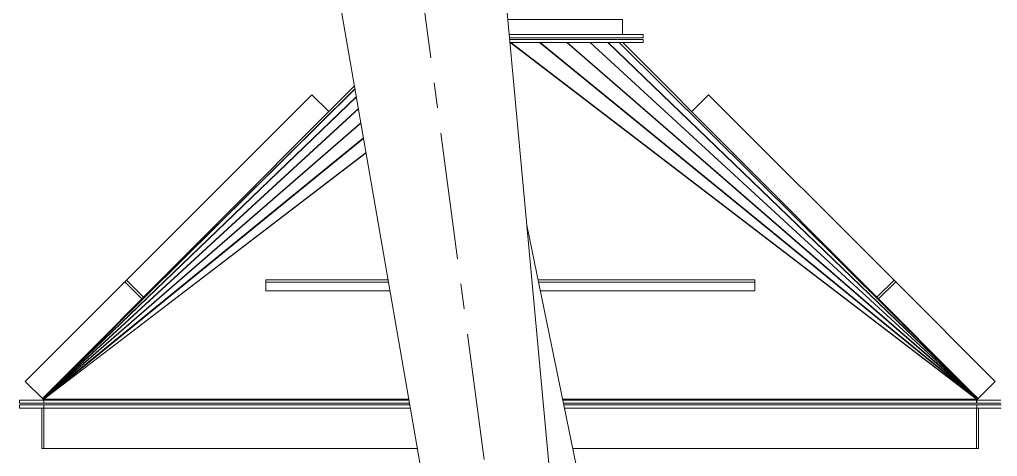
# Model space of a CAD drawing. Header units: inches. Extents: x -350577 to -266477, y -437959 to -377535.
# Drawn here: x -310869 to -308458, y -395670 to -394592 of the extents above; entities that cross this region are included whole.
import ezdxf

# ---------------------------------------------------------------- set-up
doc = ezdxf.new("R2010")
doc.units = ezdxf.units.IN
doc.header["$MEASUREMENT"] = 0
doc.linetypes.add('CENTER', pattern=[2, 1.25, -0.25, 0.25, -0.25])
doc.layers.add('CENTER       (itatec)', color=4, linetype='CENTER', lineweight=9)
doc.layers.add('ORGINAL (itatec)', color=3, linetype='Continuous', lineweight=9)

msp = doc.modelspace()

# ---------------------------------------------------------------- linework, layer by layer
at = {"layer": 'CENTER       (itatec)', "ltscale": 250}
msp.add_lwpolyline([(-309584.5, -398300.3), (-309584.5, -396772.1, 0.037829), (-309592.3, -396668.7), (-310522.8, -389653.3, -0.017952), (-310531.6, -389561.5), (-310531.6, -389561.5), (-310521.8, -386667.8)], format="xyb", dxfattribs=at)
at = {"layer": 'ORGINAL (itatec)', "extrusion": (0, 1, 0)}
for p, q in [((-309552, -395820.2), (-309686, -394373.6)), ((-309852.4, -395860), (-310100.1, -394428.6)), ((-309383, -394591.8), (-309665.8, -394591.8)), ((-309383, -394591.8), (-309665.8, -394591.8)), ((-309383, -394628.8), (-309383, -394591.8)), ((-309662.4, -394628.8), (-309659.5, -394628.8)), ((-309661.6, -394636.8), (-309659.5, -394636.8)), ((-309661.2, -394640.8), (-309659.5, -394640.8)), ((-309659.5, -394628.8), (-309332, -394628.8)), ((-309659.5, -394636.8), (-309332, -394636.8)), ((-309659.5, -394640.8), (-309332, -394640.8)), ((-309332, -394628.8), (-309332, -394636.8)), ((-309332, -394640.8), (-309332, -394648.8)), ((-309660.5, -394648.8), (-309659.5, -394648.8)), ((-309660.4, -394649.5), (-309659.5, -394648.8)), ((-309659.8, -394649.1), (-309659.9, -394648.8)), ((-309659.5, -394648.8), (-309332, -394648.8)), ((-309659.5, -394648.8), (-308509.5, -395528.6)), ((-309659.1, -394649.1), (-309659, -394648.8)), ((-308508.9, -395527.9), (-309658.1, -394648.8)), ((-309587.6, -394648.8), (-308508.9, -395527.9)), ((-308508, -395527.1), (-309585.7, -394648.8)), ((-309520.1, -394648.8), (-308508, -395527.1)), ((-308507.3, -395526.7), (-309519, -394648.8)), ((-309462.7, -394648.8), (-308507.3, -395526.7)), ((-308506.9, -395526.5), (-309462, -394648.8)), ((-309418.8, -394648.8), (-308506.9, -395526.5)), ((-308506.5, -395526.5), (-309418.3, -394648.8)), ((-309391.2, -394648.8), (-308506.5, -395526.5)), ((-308506.1, -395526.6), (-309390.9, -394648.8)), ((-309381.7, -394648.8), (-308506.1, -395526.6)), ((-310043.6, -394755.4), (-310812.8, -395526.6)), ((-310812.8, -395526.6), (-310042.4, -394762.3)), ((-310042.3, -394762.5), (-310812.5, -395526.5)), ((-310812.5, -395526.5), (-310039, -394782)), ((-310038.9, -394782.3), (-310812.1, -395526.5)), ((-310148.6, -394777.2), (-310605.9, -395234.7)), ((-310106.9, -394818.9), (-310148.6, -394777.2)), ((-309212, -394818.9), (-309170.3, -394777.2)), ((-309170.3, -394777.2), (-308713, -395234.7)), ((-310812.1, -395526.5), (-310033.9, -394811.4)), ((-310033.8, -394811.9), (-310811.6, -395526.7)), ((-310811.6, -395526.7), (-310027.8, -394846.5)), ((-310027.7, -394847.4), (-310810.9, -395527.1)), ((-310810.9, -395527.1), (-310021.4, -394883.6)), ((-310021.1, -394885), (-310810, -395527.9)), ((-310810, -395527.9), (-310015.1, -394919.8)), ((-310809.5, -395528.6), (-310015, -394920.8)), ((-309486, -395742.2), (-309618.8, -395098.8)), ((-310610.1, -395238.9), (-310855.4, -395484.3)), ((-310605.9, -395234.7), (-310610.1, -395238.9)), ((-310567.9, -395281.1), (-310610.1, -395238.9)), ((-310563.7, -395276.9), (-310605.9, -395234.7)), ((-310262.3, -395239.7), (-310262.3, -395234.1)), ((-310262.3, -395234.1), (-309960.7, -395234.1)), ((-310262.3, -395260.6), (-310262.3, -395239.7)), ((-309959.8, -395239.7), (-310262.3, -395239.7)), ((-309590.9, -395234.1), (-309056.6, -395234.1)), ((-309056.6, -395239.7), (-309589.7, -395239.7)), ((-309056.6, -395234.1), (-309056.6, -395239.7)), ((-309056.6, -395260.6), (-309056.6, -395239.7)), ((-308755.2, -395276.9), (-308713, -395234.7)), ((-308751, -395281.1), (-308708.8, -395238.9)), ((-308713, -395234.7), (-308708.8, -395238.9)), ((-308708.8, -395238.9), (-308463.5, -395484.3)), ((-309956.2, -395260.6), (-310262.3, -395260.6)), ((-309585.4, -395260.6), (-309056.6, -395260.6)), ((-310813, -395526.8), (-310855.4, -395484.3)), ((-308505.9, -395526.8), (-308463.5, -395484.3)), ((-310796, -395509.8), (-310813, -395526.8)), ((-308522.9, -395509.8), (-308505.9, -395526.8)), ((-310869.5, -395530.3), (-310809.5, -395530.3)), ((-310869.5, -395538.3), (-310869.5, -395530.3)), ((-310809.5, -395530.3), (-310813, -395526.8)), ((-310809.5, -395530.3), (-310812.8, -395526.6)), ((-310809.5, -395530.3), (-310812.5, -395526.5)), ((-310809.5, -395530.3), (-310812.1, -395526.5)), ((-310809.5, -395530.3), (-310811.6, -395526.7)), ((-310809.5, -395530.3), (-310810.9, -395527.1)), ((-310809.5, -395530.3), (-310810, -395527.9)), ((-310809.5, -395530.3), (-310809.5, -395528.6)), ((-309909.8, -395528.6), (-310809.5, -395528.6)), ((-310809.5, -395538.3), (-310809.5, -395530.3)), ((-309909.5, -395530.3), (-310809.5, -395530.3)), ((-310809.5, -395538.3), (-310809.5, -395530.3)), ((-308509.5, -395528.6), (-309530.1, -395528.6)), ((-308509.1, -395530.3), (-309529.7, -395530.3)), ((-308509.5, -395530.3), (-308506.5, -395526.5)), ((-308509.5, -395530.3), (-308506.9, -395526.5)), ((-308509.5, -395530.3), (-308506.1, -395526.6)), ((-308509.5, -395530.3), (-308507.3, -395526.7)), ((-308509.5, -395530.3), (-308505.9, -395526.8)), ((-308509.5, -395530.3), (-308508, -395527.1)), ((-308509.5, -395530.3), (-308508.9, -395527.9)), ((-308509.5, -395530.3), (-308509.5, -395528.6)), ((-308449.5, -395530.3), (-308509.5, -395530.3)), ((-308509.5, -395538.3), (-308509.5, -395530.3)), ((-308509.1, -395538.3), (-308509.1, -395530.3)), ((-310809.5, -395538.3), (-310869.5, -395538.3)), ((-310869.5, -395542.3), (-310809.5, -395542.3)), ((-310869.5, -395550.3), (-310869.5, -395542.3)), ((-310809.5, -395550.3), (-310869.5, -395550.3)), ((-310814.5, -395550.3), (-310814.5, -395650.3)), ((-310809.5, -395538.3), (-309908.1, -395538.3)), ((-310809.5, -395550.3), (-310809.5, -395542.3)), ((-309907.4, -395542.3), (-310809.5, -395542.3)), ((-310809.5, -395550.3), (-310809.5, -395542.3)), ((-310809.5, -395550.3), (-310809.5, -395650.3)), ((-310809.5, -395550.3), (-309906, -395550.3)), ((-309528.1, -395538.3), (-308509.1, -395538.3)), ((-308509.1, -395542.3), (-309527.3, -395542.3)), ((-309525.6, -395550.3), (-308509.1, -395550.3)), ((-308509.5, -395538.3), (-308449.5, -395538.3)), ((-308509.5, -395550.3), (-308509.5, -395650.3)), ((-308509.1, -395550.3), (-308509.1, -395542.3)), ((-308449.1, -395542.3), (-308509.1, -395542.3)), ((-308509.1, -395550.3), (-308509.1, -395542.3)), ((-308509.1, -395550.3), (-308449.1, -395550.3)), ((-308504.5, -395550.3), (-308504.5, -395650.3)), ((-310809.5, -395650.3), (-310814.5, -395650.3)), ((-309888.7, -395650.3), (-310809.5, -395650.3)), ((-308509.5, -395650.3), (-309505, -395650.3)), ((-308504.5, -395650.3), (-308509.5, -395650.3))]:
    msp.add_line(p, q, dxfattribs=at)

doc.saveas('drawing.dxf')
